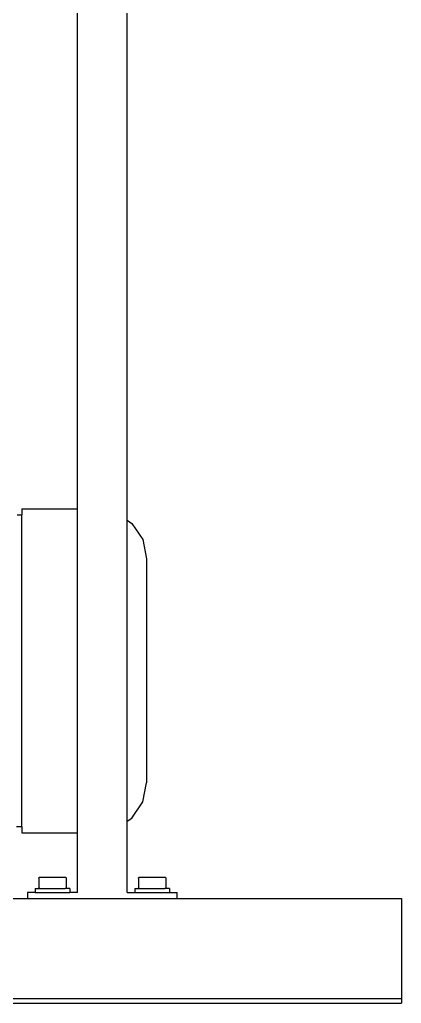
# Model space of a CAD drawing. Header units: inches. Extents: x -1841 to -80, y -100 to 1021.
# Drawn here: x -1264.84 to -1261.81, y 641.22 to 649.01 of the extents above; entities that cross this region are included whole.
import ezdxf

# ---------------------------------------------------------------- set-up
doc = ezdxf.new("R2010")
doc.units = ezdxf.units.IN
doc.header["$MEASUREMENT"] = 0
doc.layers.add('Edges', color=7, linetype='Continuous')

# ---------------------------------------------------------------- blocks, each defined once
blk = doc.blocks.new('fire fighting pump rs')
at = {"layer": 'Edges', "color": 1}
for p, q in [((19.65, -41.058), (19.65, 31.657)), ((23.65, -41.979), (23.65, 31.657)), ((14.821, -41.558), (15.2, -41.558)), ((15.2, -41.058), (19.65, -41.058)), ((15.2, -41.058), (15.2, -41.558)), ((15.2, -66.558), (15.2, -41.558)), ((19.65, -67.058), (19.65, -41.058)), ((23.65, -41.979), (24.028, -42.232)), ((23.65, -66.137), (23.65, -41.979)), ((24.028, -42.232), (24.896, -43.533)), ((24.896, -43.533), (25.2, -45.067)), ((25.2, -45.067), (25.2, -63.05)), ((24.896, -64.584), (25.2, -63.05)), ((24.028, -65.884), (24.896, -64.584)), ((23.65, -66.137), (24.028, -65.884)), ((23.65, -71.843), (23.65, -66.137)), ((14.772, -66.558), (15.2, -66.558)), ((15.2, -66.558), (15.2, -67.058)), ((15.2, -67.058), (19.65, -67.058)), ((19.65, -71.843), (19.65, -67.058)), ((16.55, -70.701), (16.556, -70.673)), ((16.55, -70.701), (16.55, -71.468)), ((16.556, -70.673), (16.572, -70.648)), ((16.596, -70.632), (16.572, -70.648)), ((16.596, -70.632), (16.625, -70.626)), ((16.625, -70.626), (18.675, -70.626)), ((18.675, -70.626), (18.704, -70.632)), ((18.704, -70.632), (18.728, -70.648)), ((18.728, -70.648), (18.744, -70.673)), ((18.744, -70.673), (18.75, -70.701)), ((18.75, -70.701), (18.75, -71.468)), ((24.55, -70.701), (24.556, -70.673)), ((24.55, -70.701), (24.55, -71.468)), ((24.556, -70.673), (24.572, -70.648)), ((24.596, -70.632), (24.572, -70.648)), ((24.596, -70.632), (24.625, -70.626)), ((24.625, -70.626), (26.675, -70.626)), ((26.675, -70.626), (26.704, -70.632)), ((26.704, -70.632), (26.728, -70.648)), ((26.728, -70.648), (26.744, -70.673)), ((26.744, -70.673), (26.75, -70.701)), ((26.75, -70.701), (26.75, -71.468)), ((16.25, -71.543), (16.25, -71.843)), ((16.25, -71.543), (16.625, -71.543)), ((16.556, -71.497), (16.55, -71.468)), ((16.572, -71.521), (16.556, -71.497)), ((16.596, -71.537), (16.572, -71.521)), ((16.625, -71.543), (16.596, -71.537)), ((16.625, -71.543), (18.675, -71.543)), ((18.704, -71.537), (18.675, -71.543)), ((19.05, -71.543), (18.675, -71.543)), ((18.728, -71.521), (18.704, -71.537)), ((18.728, -71.521), (18.744, -71.497)), ((18.75, -71.468), (18.744, -71.497)), ((19.05, -71.543), (19.05, -71.843)), ((24.25, -71.543), (24.25, -71.843)), ((24.25, -71.543), (24.625, -71.543)), ((24.556, -71.497), (24.55, -71.468)), ((24.572, -71.521), (24.556, -71.497)), ((24.596, -71.537), (24.572, -71.521)), ((24.625, -71.543), (24.596, -71.537)), ((24.625, -71.543), (26.675, -71.543)), ((26.704, -71.537), (26.675, -71.543)), ((27.05, -71.543), (26.675, -71.543)), ((26.728, -71.521), (26.704, -71.537)), ((26.728, -71.521), (26.744, -71.497)), ((26.75, -71.468), (26.744, -71.497)), ((27.05, -71.543), (27.05, -71.843)), ((7.83, -72.343), (15.65, -72.343)), ((16.25, -71.843), (15.65, -71.843)), ((15.65, -71.843), (15.65, -72.343)), ((15.65, -72.343), (27.65, -72.343)), ((16.25, -71.843), (19.05, -71.843)), ((19.65, -71.843), (19.05, -71.843)), ((23.65, -71.843), (24.25, -71.843)), ((24.25, -71.843), (27.05, -71.843)), ((27.05, -71.843), (27.65, -71.843)), ((27.65, -72.343), (27.65, -71.843)), ((27.65, -72.343), (45.65, -72.343)), ((45.65, -72.343), (45.65, -80.343)), ((-44.35, -80.343), (45.65, -80.343)), ((45.65, -80.343), (45.65, -80.743)), ((-44.35, -80.743), (45.65, -80.743))]:
    blk.add_line(p, q, dxfattribs=at)

msp = doc.modelspace()

# ---------------------------------------------------------------- block references
at = {"color": 7, "lineweight": 25, "xscale": 0.09873225494856434, "yscale": 0.09873225494856434, "zscale": 0.09873225494856434}
msp.add_blockref('fire fighting pump rs', (-1266.3192, 649.1878), dxfattribs=at)

doc.saveas('drawing.dxf')
